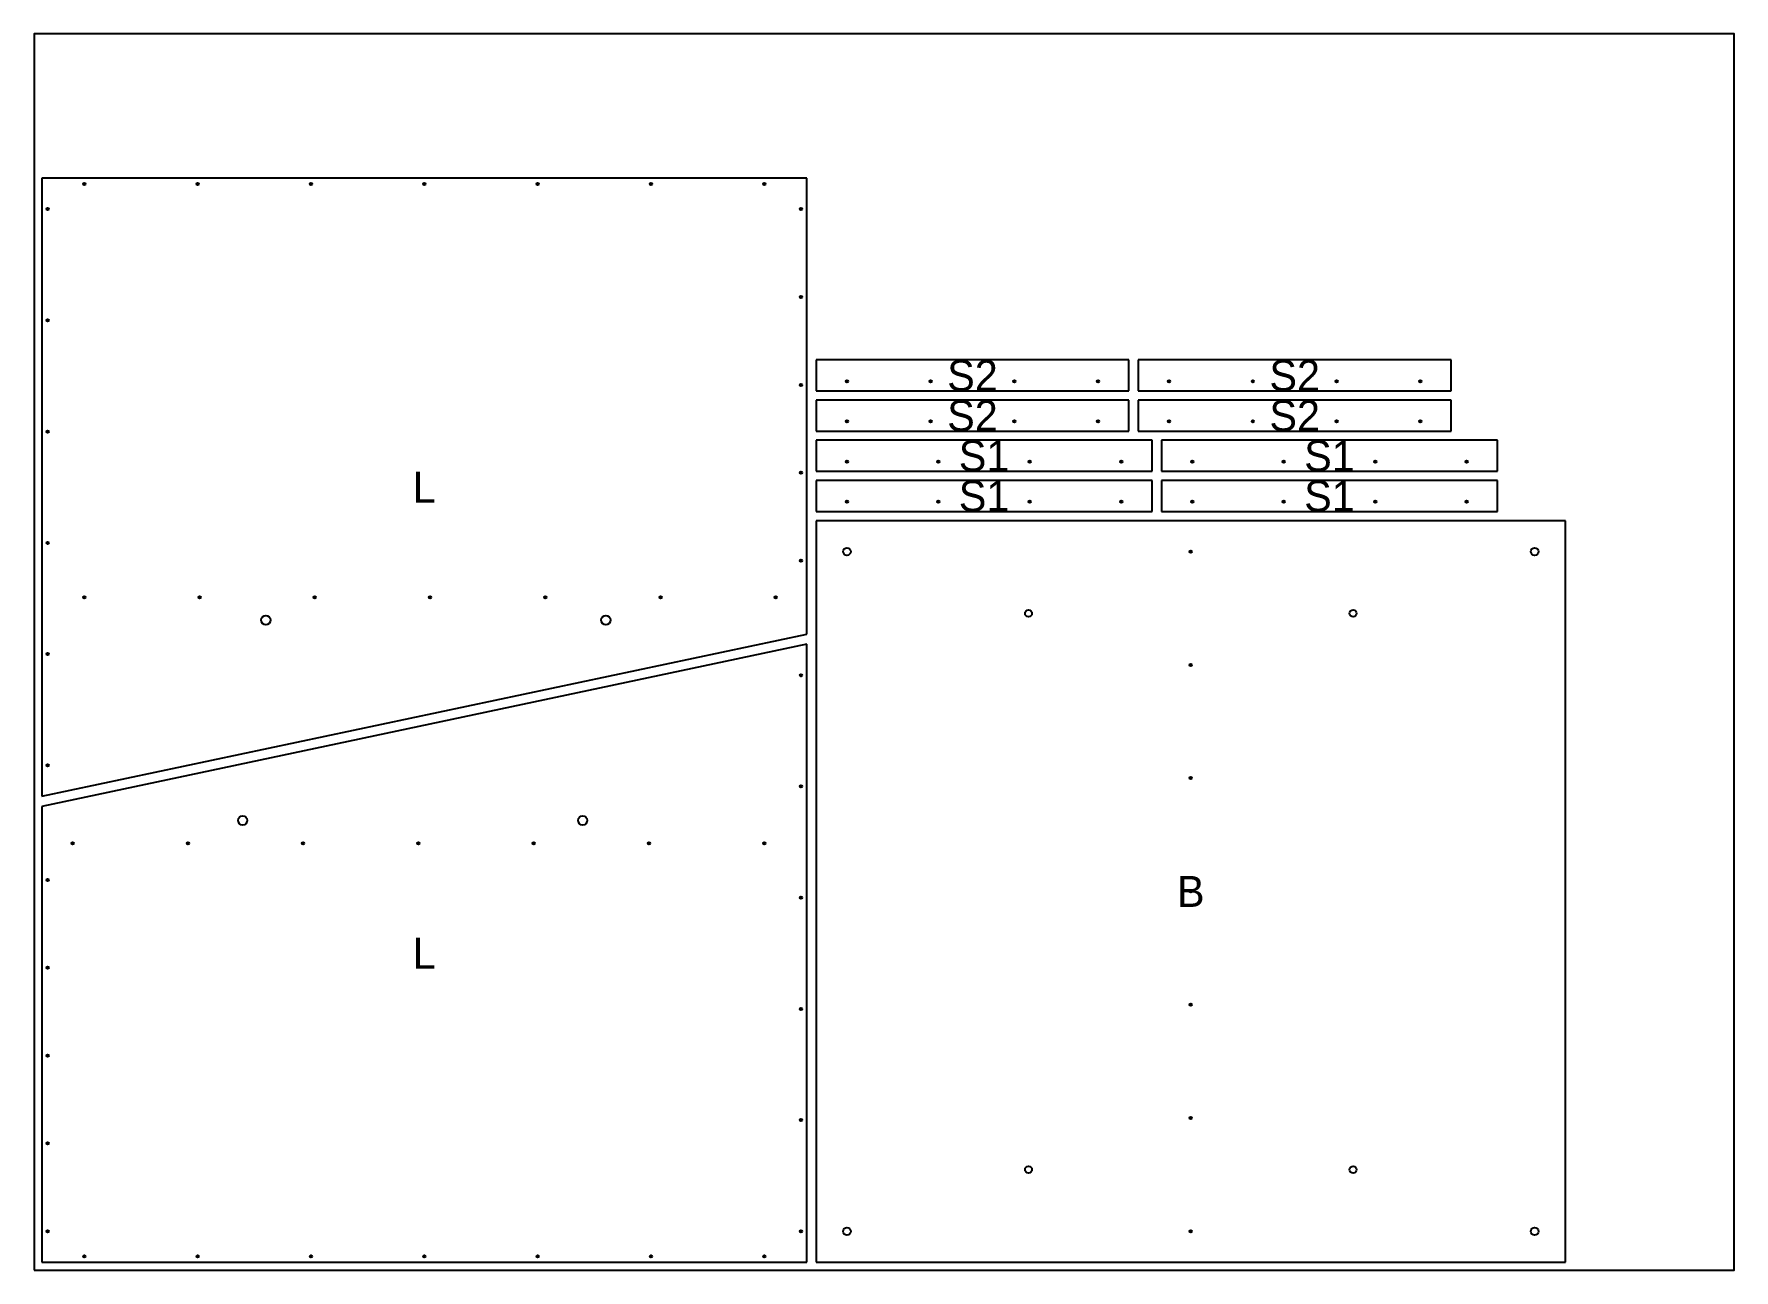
# Model space of a CAD drawing. Header units: millimetres. Extents: x 0 to 2200, y 0 to 1600.
import ezdxf
from ezdxf.enums import TextEntityAlignment as Align

# ---------------------------------------------------------------- set-up
doc = ezdxf.new("R2010")
doc.units = ezdxf.units.MM
for name, color, linetype in [('CHAPA', 9, 'CONTINUOUS'), ('CORTE_EXTERNO', 1, 'CONTINUOUS'), ('CORTE_INTERNO', 5, 'CONTINUOUS'), ('FURO_GUIA_3', 3, 'CONTINUOUS'), ('TEXTO_NAO_CORTAR', 8, 'CONTINUOUS')]:
    doc.layers.add(name, color=color, linetype=linetype)

msp = doc.modelspace()

# ---------------------------------------------------------------- linework, layer by layer
at = {"layer": 'CHAPA'}
msp.add_lwpolyline([(0, 0), (2200, 0), (2200, 1600), (0, 1600)], close=True, dxfattribs=at)
at = {"layer": 'CORTE_EXTERNO'}
for p, q in [((1000, 1413.3), (10, 1413.3)), ((10, 1413.3), (10, 613.3)), ((1000, 823.3), (1000, 1413.3)), ((1417, 1178), (1012, 1178)), ((1012, 1178), (1012, 1138)), ((1417, 1138), (1417, 1178)), ((1834, 1178), (1429, 1178)), ((1429, 1178), (1429, 1138)), ((1834, 1138), (1834, 1178)), ((1012, 1138), (1417, 1138)), ((1417, 1126), (1012, 1126)), ((1012, 1126), (1012, 1086)), ((1417, 1086), (1417, 1126)), ((1429, 1138), (1834, 1138)), ((1834, 1126), (1429, 1126)), ((1429, 1126), (1429, 1086)), ((1834, 1086), (1834, 1126)), ((1012, 1086), (1417, 1086)), ((1429, 1086), (1834, 1086)), ((1447, 1074), (1012, 1074)), ((1012, 1074), (1012, 1034)), ((1447, 1034), (1447, 1074)), ((1894, 1074), (1459, 1074)), ((1459, 1074), (1459, 1034)), ((1894, 1034), (1894, 1074)), ((1012, 1034), (1447, 1034)), ((1459, 1034), (1894, 1034)), ((1447, 1022), (1012, 1022)), ((1012, 1022), (1012, 982)), ((1447, 982), (1447, 1022)), ((1894, 1022), (1459, 1022)), ((1459, 1022), (1459, 982)), ((1894, 982), (1894, 1022)), ((1012, 982), (1447, 982)), ((1982, 970), (1012, 970)), ((1012, 970), (1012, 10)), ((1459, 982), (1894, 982)), ((1982, 10), (1982, 970)), ((10, 613.3), (1000, 823.3)), ((1000, 810), (10, 600)), ((1000, 10), (1000, 810)), ((10, 600), (10, 10)), ((10, 10), (1000, 10)), ((1012, 10), (1982, 10))]:
    msp.add_line(p, q, dxfattribs=at)
at = {"layer": 'CORTE_INTERNO'}
for centre, radius in [((1052, 930), 5), ((1942, 930), 5), ((300, 841.3), 6), ((740, 841.3), 6), ((1287, 850), 4.5), ((1707, 850), 4.5), ((270, 582), 6), ((710, 582), 6), ((1287, 130), 4.5), ((1707, 130), 4.5), ((1052, 50), 5), ((1942, 50), 5)]:
    msp.add_circle(centre, radius, dxfattribs=at)
at = {"layer": 'FURO_GUIA_3'}
for centre in [(65, 1405.8), (211.7, 1405.8), (358.3, 1405.8), (505, 1405.8), (651.7, 1405.8), (798.3, 1405.8), (945, 1405.8), (17.5, 1373.3), (992.5, 1373.3), (992.5, 1259.5), (17.5, 1229.3), (992.5, 1145.8), (1052, 1150.5), (1160.3, 1150.5), (1268.7, 1150.5), (1377, 1150.5), (1469, 1150.5), (1577.3, 1150.5), (1685.7, 1150.5), (1794, 1150.5), (1052, 1098.5), (1160.3, 1098.5), (1268.7, 1098.5), (1377, 1098.5), (1469, 1098.5), (1577.3, 1098.5), (1685.7, 1098.5), (1794, 1098.5), (17.5, 1085.3), (1052, 1046.5), (1170.3, 1046.5), (1288.7, 1046.5), (1407, 1046.5), (1499, 1046.5), (1617.3, 1046.5), (1735.7, 1046.5), (1854, 1046.5), (992.5, 1032.1), (1052, 994.5), (1170.3, 994.5), (1288.7, 994.5), (1407, 994.5), (1499, 994.5), (1617.3, 994.5), (1735.7, 994.5), (1854, 994.5), (17.5, 941.3), (1497, 930), (992.5, 918.3), (65, 870.8), (214.2, 870.8), (363.3, 870.8), (512.5, 870.8), (661.7, 870.8), (810.8, 870.8), (960, 870.8), (17.5, 797.3), (992.5, 770), (1497, 783.3), (17.5, 653.3), (1497, 636.7), (992.5, 626), (50, 552.5), (199.2, 552.5), (348.3, 552.5), (497.5, 552.5), (646.7, 552.5), (795.8, 552.5), (945, 552.5), (17.5, 505), (1497, 490), (992.5, 482), (17.5, 391.2), (992.5, 338), (1497, 343.3), (17.5, 277.5), (1497, 196.7), (992.5, 194), (17.5, 163.8), (17.5, 50), (992.5, 50), (1497, 50), (65, 17.5), (211.7, 17.5), (358.3, 17.5), (505, 17.5), (651.7, 17.5), (798.3, 17.5), (945, 17.5)]:
    msp.add_circle(centre, 1.5, dxfattribs=at)

# ---------------------------------------------------------------- texts
at = {"layer": 'TEXTO_NAO_CORTAR'}
for s, p in [('S2', (1214.5, 1158)), ('S2', (1631.5, 1158)), ('S2', (1214.5, 1106)), ('S2', (1631.5, 1106)), ('S1', (1229.5, 1054)), ('S1', (1676.5, 1054)), ('L', (505, 1013.3)), ('S1', (1229.5, 1002)), ('S1', (1676.5, 1002)), ('B', (1497, 490)), ('L', (505, 410))]:
    msp.add_text(s, height=40, dxfattribs=at).set_placement(p, align=Align.MIDDLE_CENTER)

doc.saveas('drawing.dxf')
